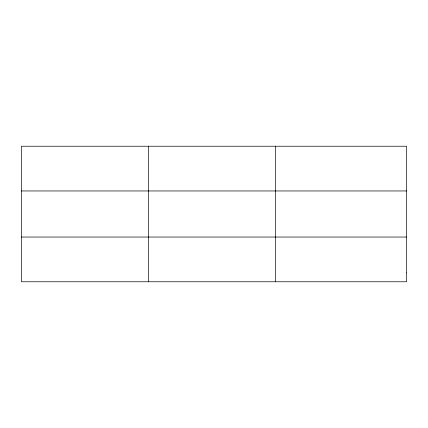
<?xml version="1.0" encoding="UTF-8"?>
<svg xmlns="http://www.w3.org/2000/svg" width="428" height="428" viewBox="0 0 428 428"><rect width="100%" height="100%" fill="white"/><g stroke="black" fill="none" stroke-linecap="round" stroke-linejoin="round"><path stroke-width="0.64" d="M148.516 281.768L148.516 146.232M275.632 281.768L275.632 146.232M21.4 190.958L406.6 190.958M21.4 237.042L406.6 237.042M406.6 272.823L406.6 281.768L21.4 281.768L21.4 146.232L406.6 146.232L406.6 272.823"/></g></svg>
